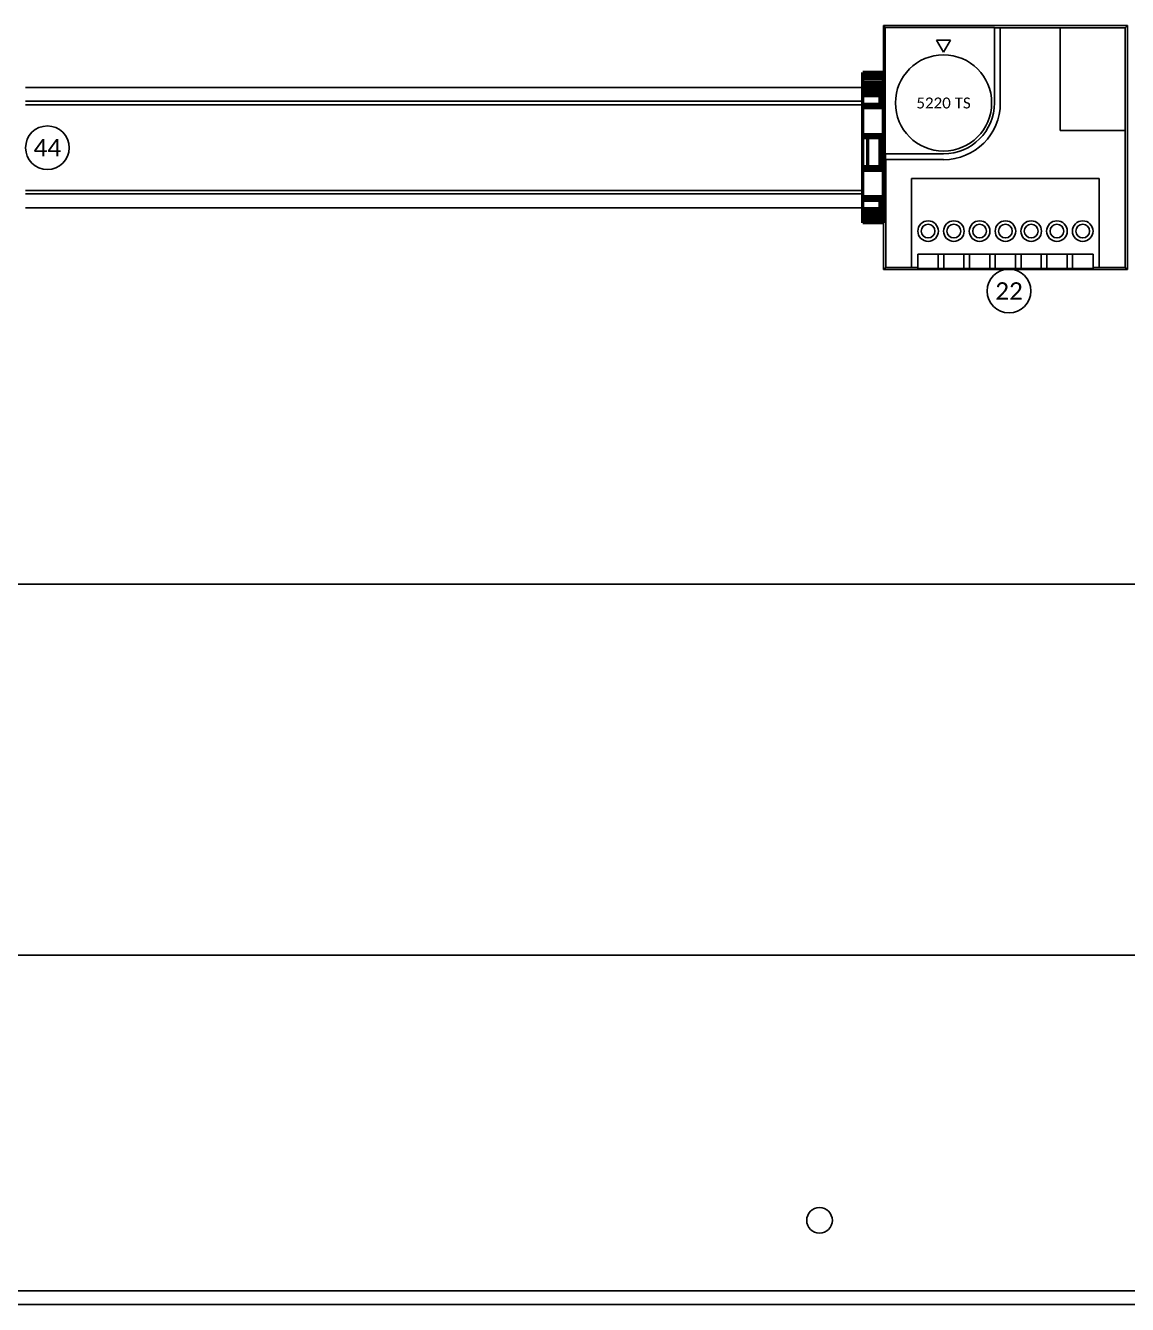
# Model space of a CAD drawing. Header units: inches. Extents: x 0 to 316, y -1 to 150.
# Drawn here: x 191.54 to 204.16, y 61.94 to 76.59 of the extents above; entities that cross this region are included whole.
import ezdxf
from ezdxf.enums import TextEntityAlignment as Align

# ---------------------------------------------------------------- set-up
doc = ezdxf.new("R2010")
doc.units = ezdxf.units.IN
doc.header["$MEASUREMENT"] = 0
doc.linetypes.add('HIDDEN2', pattern=[0.1875, 0.125, -0.0625])
doc.layers.add('AXIS', color=7, linetype='Continuous')
doc.styles.add('Calibri', font='calibri.ttf')

# ---------------------------------------------------------------- blocks, each defined once
blk = doc.blocks.new('Reference Number')
at = {"color": 6, "linetype": 'Continuous'}
blk.add_circle((0, 0), 0.125, dxfattribs=at)
at = {"color": 6, "linetype": 'Continuous', "style": 'Calibri'}
blk.add_attdef('REFERENCE_#', text='', height=0.1, dxfattribs=at).set_placement((0, 0), align=Align.MIDDLE_CENTER)
blk = doc.blocks.new('TEMP SWITCH')
at = {"color": 2}
for p, q in [((0, 2.795), (0, 0)), ((2.795, 2.795), (0, 2.795)), ((0.022, 2.773), (0, 2.795)), ((2.771, 2.771), (2.795, 2.795)), ((2.795, 0), (2.795, 2.795)), ((0.022, 2.773), (0.022, 1.327)), ((1.272, 2.773), (0.022, 2.773)), ((1.272, 1.909), (1.272, 2.773)), ((1.339, 2.771), (1.272, 2.771)), ((1.339, 2.771), (1.339, 1.909)), ((2.024, 2.77), (1.339, 2.77)), ((2.024, 1.594), (2.024, 2.771)), ((2.771, 2.771), (2.024, 2.771)), ((2.771, 1.594), (2.771, 2.771)), ((0.768, 2.63), (0.61, 2.63)), ((0.61, 2.63), (0.689, 2.492)), ((0.689, 2.492), (0.768, 2.63)), ((2.024, 1.594), (2.771, 1.594)), ((2.77, 0.026), (2.77, 1.594)), ((0.022, 1.327), (0.689, 1.327)), ((0.025, 1.327), (0.025, 1.26)), ((0.025, 1.26), (0.689, 1.26)), ((0.026, 1.26), (0.026, 0.026)), ((0.323, 1.043), (0.323, 0.025)), ((0.323, 1.043), (2.472, 1.043)), ((2.472, 0.025), (2.472, 1.043)), ((0.394, 0.012), (0.394, 0.177)), ((2.402, 0.177), (0.394, 0.177)), ((0.628, 0.177), (0.628, 0.012)), ((0.691, 0.177), (0.691, 0.012)), ((0.923, 0.177), (0.923, 0.012)), ((0.986, 0.177), (0.986, 0.012)), ((1.219, 0.177), (1.219, 0.012)), ((1.281, 0.177), (1.281, 0.012)), ((1.514, 0.177), (1.514, 0.012)), ((1.577, 0.177), (1.577, 0.012)), ((1.809, 0.177), (1.809, 0.012)), ((1.872, 0.177), (1.872, 0.012)), ((2.104, 0.177), (2.104, 0.012)), ((2.167, 0.177), (2.167, 0.012)), ((2.402, 0.177), (2.402, 0.012)), ((0.026, 0.026), (0, 0)), ((0, 0), (2.795, 0)), ((0.026, 0.026), (0.323, 0.026)), ((0.323, 0.025), (0.394, 0.025)), ((0.423, 0.01), (0.423, 0.007)), ((0.6, 0.007), (0.6, 0.01)), ((0.719, 0.01), (0.719, 0.007)), ((0.896, 0.007), (0.896, 0.01)), ((1.014, 0.01), (1.014, 0.007)), ((1.191, 0.007), (1.191, 0.01)), ((1.309, 0.01), (1.309, 0.007)), ((1.486, 0.007), (1.486, 0.01)), ((1.604, 0.01), (1.604, 0.007)), ((1.782, 0.007), (1.782, 0.01)), ((1.9, 0.01), (1.9, 0.007)), ((2.077, 0.007), (2.077, 0.01)), ((2.195, 0.01), (2.195, 0.007)), ((2.372, 0.007), (2.372, 0.01)), ((2.402, 0.025), (2.472, 0.025)), ((2.472, 0.026), (2.77, 0.026)), ((2.77, 0.026), (2.795, 0))]:
    blk.add_line(p, q, dxfattribs=at)
for points in [[(0.628, 0.012), (0.62, 0.013), (0.611, 0.013), (0.601, 0.013), (0.591, 0.013), (0.58, 0.013), (0.569, 0.014), (0.557, 0.014), (0.544, 0.014), (0.532, 0.014), (0.519, 0.014), (0.507, 0.014), (0.494, 0.014), (0.481, 0.014), (0.469, 0.014), (0.457, 0.014), (0.446, 0.013), (0.434, 0.013), (0.424, 0.013), (0.414, 0.013), (0.405, 0.013), (0.397, 0.012), (0.394, 0.012)], [(0.6, 0.01), (0.6, 0.01), (0.599, 0.011), (0.597, 0.011), (0.595, 0.011), (0.592, 0.011), (0.589, 0.011), (0.584, 0.011), (0.58, 0.012), (0.574, 0.012), (0.569, 0.012), (0.563, 0.012), (0.556, 0.012), (0.549, 0.012), (0.542, 0.012), (0.535, 0.012), (0.527, 0.012), (0.52, 0.012), (0.512, 0.012), (0.504, 0.012), (0.496, 0.012), (0.489, 0.012), (0.482, 0.012), (0.474, 0.012), (0.468, 0.012), (0.461, 0.012), (0.455, 0.012), (0.449, 0.012), (0.444, 0.012), (0.439, 0.011), (0.435, 0.011), (0.432, 0.011), (0.429, 0.011), (0.426, 0.011), (0.425, 0.011), (0.424, 0.01), (0.423, 0.01)], [(0.423, 0.007), (0.424, 0.007), (0.425, 0.007), (0.426, 0.006), (0.429, 0.006), (0.432, 0.006), (0.435, 0.006), (0.439, 0.006), (0.444, 0.006), (0.449, 0.005), (0.455, 0.005), (0.461, 0.005), (0.468, 0.005), (0.474, 0.005), (0.482, 0.005), (0.489, 0.005), (0.496, 0.005), (0.504, 0.005), (0.512, 0.005), (0.52, 0.005), (0.527, 0.005), (0.535, 0.005), (0.542, 0.005), (0.549, 0.005), (0.556, 0.005), (0.563, 0.005), (0.569, 0.005), (0.574, 0.005), (0.58, 0.006), (0.584, 0.006), (0.589, 0.006), (0.592, 0.006), (0.595, 0.006), (0.597, 0.006), (0.599, 0.007), (0.6, 0.007), (0.6, 0.007)], [(0.628, 0.012), (0.63, 0.012), (0.633, 0.012), (0.635, 0.012), (0.638, 0.012), (0.641, 0.012), (0.644, 0.012), (0.647, 0.012), (0.651, 0.012), (0.654, 0.012), (0.657, 0.012), (0.661, 0.012), (0.664, 0.012), (0.668, 0.012), (0.671, 0.012), (0.674, 0.012), (0.677, 0.012), (0.68, 0.012), (0.683, 0.012), (0.686, 0.012), (0.688, 0.012), (0.691, 0.012), (0.691, 0.012)], [(0.923, 0.012), (0.915, 0.013), (0.906, 0.013), (0.897, 0.013), (0.886, 0.013), (0.875, 0.013), (0.864, 0.014), (0.852, 0.014), (0.84, 0.014), (0.827, 0.014), (0.815, 0.014), (0.802, 0.014), (0.789, 0.014), (0.777, 0.014), (0.764, 0.014), (0.752, 0.014), (0.741, 0.013), (0.73, 0.013), (0.719, 0.013), (0.709, 0.013), (0.7, 0.013), (0.692, 0.012), (0.691, 0.012)], [(0.896, 0.01), (0.895, 0.01), (0.894, 0.011), (0.893, 0.011), (0.89, 0.011), (0.887, 0.011), (0.884, 0.011), (0.88, 0.011), (0.875, 0.012), (0.87, 0.012), (0.864, 0.012), (0.858, 0.012), (0.851, 0.012), (0.845, 0.012), (0.837, 0.012), (0.83, 0.012), (0.822, 0.012), (0.815, 0.012), (0.807, 0.012), (0.799, 0.012), (0.792, 0.012), (0.784, 0.012), (0.777, 0.012), (0.77, 0.012), (0.763, 0.012), (0.756, 0.012), (0.75, 0.012), (0.744, 0.012), (0.739, 0.012), (0.735, 0.011), (0.73, 0.011), (0.727, 0.011), (0.724, 0.011), (0.722, 0.011), (0.72, 0.011), (0.719, 0.01), (0.719, 0.01)], [(0.719, 0.007), (0.719, 0.007), (0.72, 0.007), (0.722, 0.006), (0.724, 0.006), (0.727, 0.006), (0.73, 0.006), (0.735, 0.006), (0.739, 0.006), (0.744, 0.005), (0.75, 0.005), (0.756, 0.005), (0.763, 0.005), (0.77, 0.005), (0.777, 0.005), (0.784, 0.005), (0.792, 0.005), (0.799, 0.005), (0.807, 0.005), (0.815, 0.005), (0.822, 0.005), (0.83, 0.005), (0.837, 0.005), (0.845, 0.005), (0.851, 0.005), (0.858, 0.005), (0.864, 0.005), (0.87, 0.005), (0.875, 0.006), (0.88, 0.006), (0.884, 0.006), (0.887, 0.006), (0.89, 0.006), (0.893, 0.006), (0.894, 0.007), (0.895, 0.007), (0.896, 0.007)], [(0.923, 0.012), (0.926, 0.012), (0.928, 0.012), (0.931, 0.012), (0.933, 0.012), (0.936, 0.012), (0.939, 0.012), (0.943, 0.012), (0.946, 0.012), (0.949, 0.012), (0.953, 0.012), (0.956, 0.012), (0.96, 0.012), (0.963, 0.012), (0.966, 0.012), (0.97, 0.012), (0.973, 0.012), (0.976, 0.012), (0.978, 0.012), (0.981, 0.012), (0.984, 0.012), (0.986, 0.012), (0.986, 0.012)], [(1.219, 0.012), (1.21, 0.013), (1.202, 0.013), (1.192, 0.013), (1.182, 0.013), (1.171, 0.013), (1.159, 0.014), (1.147, 0.014), (1.135, 0.014), (1.122, 0.014), (1.11, 0.014), (1.097, 0.014), (1.084, 0.014), (1.072, 0.014), (1.06, 0.014), (1.048, 0.014), (1.036, 0.013), (1.025, 0.013), (1.015, 0.013), (1.005, 0.013), (0.996, 0.013), (0.987, 0.012), (0.986, 0.012)], [(1.191, 0.01), (1.191, 0.01), (1.19, 0.011), (1.188, 0.011), (1.186, 0.011), (1.183, 0.011), (1.179, 0.011), (1.175, 0.011), (1.17, 0.012), (1.165, 0.012), (1.159, 0.012), (1.153, 0.012), (1.147, 0.012), (1.14, 0.012), (1.133, 0.012), (1.125, 0.012), (1.118, 0.012), (1.11, 0.012), (1.102, 0.012), (1.095, 0.012), (1.087, 0.012), (1.079, 0.012), (1.072, 0.012), (1.065, 0.012), (1.058, 0.012), (1.052, 0.012), (1.045, 0.012), (1.04, 0.012), (1.035, 0.012), (1.03, 0.011), (1.026, 0.011), (1.022, 0.011), (1.019, 0.011), (1.017, 0.011), (1.015, 0.011), (1.014, 0.01), (1.014, 0.01)], [(1.014, 0.007), (1.014, 0.007), (1.015, 0.007), (1.017, 0.006), (1.019, 0.006), (1.022, 0.006), (1.026, 0.006), (1.03, 0.006), (1.035, 0.006), (1.04, 0.005), (1.045, 0.005), (1.052, 0.005), (1.058, 0.005), (1.065, 0.005), (1.072, 0.005), (1.079, 0.005), (1.087, 0.005), (1.095, 0.005), (1.102, 0.005), (1.11, 0.005), (1.118, 0.005), (1.125, 0.005), (1.133, 0.005), (1.14, 0.005), (1.147, 0.005), (1.153, 0.005), (1.159, 0.005), (1.165, 0.005), (1.17, 0.006), (1.175, 0.006), (1.179, 0.006), (1.183, 0.006), (1.186, 0.006), (1.188, 0.006), (1.19, 0.007), (1.191, 0.007), (1.191, 0.007)], [(1.219, 0.012), (1.221, 0.012), (1.223, 0.012), (1.226, 0.012), (1.229, 0.012), (1.232, 0.012), (1.235, 0.012), (1.238, 0.012), (1.241, 0.012), (1.245, 0.012), (1.248, 0.012), (1.251, 0.012), (1.255, 0.012), (1.258, 0.012), (1.262, 0.012), (1.265, 0.012), (1.268, 0.012), (1.271, 0.012), (1.274, 0.012), (1.276, 0.012), (1.279, 0.012), (1.281, 0.012), (1.281, 0.012)], [(1.514, 0.012), (1.506, 0.013), (1.497, 0.013), (1.487, 0.013), (1.477, 0.013), (1.466, 0.013), (1.454, 0.014), (1.442, 0.014), (1.43, 0.014), (1.418, 0.014), (1.405, 0.014), (1.392, 0.014), (1.38, 0.014), (1.367, 0.014), (1.355, 0.014), (1.343, 0.014), (1.331, 0.013), (1.32, 0.013), (1.31, 0.013), (1.3, 0.013), (1.291, 0.013), (1.283, 0.012), (1.281, 0.012)], [(1.486, 0.01), (1.486, 0.01), (1.485, 0.011), (1.483, 0.011), (1.481, 0.011), (1.478, 0.011), (1.474, 0.011), (1.47, 0.011), (1.466, 0.012), (1.46, 0.012), (1.455, 0.012), (1.448, 0.012), (1.442, 0.012), (1.435, 0.012), (1.428, 0.012), (1.421, 0.012), (1.413, 0.012), (1.405, 0.012), (1.398, 0.012), (1.39, 0.012), (1.382, 0.012), (1.375, 0.012), (1.367, 0.012), (1.36, 0.012), (1.353, 0.012), (1.347, 0.012), (1.341, 0.012), (1.335, 0.012), (1.33, 0.012), (1.325, 0.011), (1.321, 0.011), (1.317, 0.011), (1.314, 0.011), (1.312, 0.011), (1.31, 0.011), (1.309, 0.01), (1.309, 0.01)], [(1.309, 0.007), (1.309, 0.007), (1.31, 0.007), (1.312, 0.006), (1.314, 0.006), (1.317, 0.006), (1.321, 0.006), (1.325, 0.006), (1.33, 0.006), (1.335, 0.005), (1.341, 0.005), (1.347, 0.005), (1.353, 0.005), (1.36, 0.005), (1.367, 0.005), (1.375, 0.005), (1.382, 0.005), (1.39, 0.005), (1.398, 0.005), (1.405, 0.005), (1.413, 0.005), (1.421, 0.005), (1.428, 0.005), (1.435, 0.005), (1.442, 0.005), (1.448, 0.005), (1.455, 0.005), (1.46, 0.005), (1.466, 0.006), (1.47, 0.006), (1.474, 0.006), (1.478, 0.006), (1.481, 0.006), (1.483, 0.006), (1.485, 0.007), (1.486, 0.007), (1.486, 0.007)], [(1.514, 0.012), (1.516, 0.012), (1.518, 0.012), (1.521, 0.012), (1.524, 0.012), (1.527, 0.012), (1.53, 0.012), (1.533, 0.012), (1.536, 0.012), (1.54, 0.012), (1.543, 0.012), (1.547, 0.012), (1.55, 0.012), (1.554, 0.012), (1.557, 0.012), (1.56, 0.012), (1.563, 0.012), (1.566, 0.012), (1.569, 0.012), (1.572, 0.012), (1.574, 0.012), (1.576, 0.012), (1.577, 0.012)], [(1.809, 0.012), (1.801, 0.013), (1.792, 0.013), (1.782, 0.013), (1.772, 0.013), (1.761, 0.013), (1.75, 0.014), (1.738, 0.014), (1.726, 0.014), (1.713, 0.014), (1.7, 0.014), (1.688, 0.014), (1.675, 0.014), (1.662, 0.014), (1.65, 0.014), (1.638, 0.014), (1.627, 0.013), (1.616, 0.013), (1.605, 0.013), (1.595, 0.013), (1.586, 0.013), (1.578, 0.012), (1.577, 0.012)], [(1.782, 0.01), (1.781, 0.01), (1.78, 0.011), (1.778, 0.011), (1.776, 0.011), (1.773, 0.011), (1.77, 0.011), (1.765, 0.011), (1.761, 0.012), (1.756, 0.012), (1.75, 0.012), (1.744, 0.012), (1.737, 0.012), (1.73, 0.012), (1.723, 0.012), (1.716, 0.012), (1.708, 0.012), (1.701, 0.012), (1.693, 0.012), (1.685, 0.012), (1.678, 0.012), (1.67, 0.012), (1.663, 0.012), (1.655, 0.012), (1.649, 0.012), (1.642, 0.012), (1.636, 0.012), (1.63, 0.012), (1.625, 0.012), (1.62, 0.011), (1.616, 0.011), (1.613, 0.011), (1.61, 0.011), (1.607, 0.011), (1.606, 0.011), (1.605, 0.01), (1.604, 0.01)], [(1.604, 0.007), (1.605, 0.007), (1.606, 0.007), (1.607, 0.006), (1.61, 0.006), (1.613, 0.006), (1.616, 0.006), (1.62, 0.006), (1.625, 0.006), (1.63, 0.005), (1.636, 0.005), (1.642, 0.005), (1.649, 0.005), (1.655, 0.005), (1.663, 0.005), (1.67, 0.005), (1.678, 0.005), (1.685, 0.005), (1.693, 0.005), (1.701, 0.005), (1.708, 0.005), (1.716, 0.005), (1.723, 0.005), (1.73, 0.005), (1.737, 0.005), (1.744, 0.005), (1.75, 0.005), (1.756, 0.005), (1.761, 0.006), (1.765, 0.006), (1.77, 0.006), (1.773, 0.006), (1.776, 0.006), (1.778, 0.006), (1.78, 0.007), (1.781, 0.007), (1.782, 0.007)], [(1.809, 0.012), (1.811, 0.012), (1.814, 0.012), (1.816, 0.012), (1.819, 0.012), (1.822, 0.012), (1.825, 0.012), (1.828, 0.012), (1.832, 0.012), (1.835, 0.012), (1.839, 0.012), (1.842, 0.012), (1.845, 0.012), (1.849, 0.012), (1.852, 0.012), (1.855, 0.012), (1.858, 0.012), (1.861, 0.012), (1.864, 0.012), (1.867, 0.012), (1.869, 0.012), (1.872, 0.012), (1.872, 0.012)], [(2.104, 0.012), (2.096, 0.013), (2.087, 0.013), (2.078, 0.013), (2.067, 0.013), (2.056, 0.013), (2.045, 0.014), (2.033, 0.014), (2.021, 0.014), (2.008, 0.014), (1.996, 0.014), (1.983, 0.014), (1.97, 0.014), (1.958, 0.014), (1.945, 0.014), (1.933, 0.014), (1.922, 0.013), (1.911, 0.013), (1.9, 0.013), (1.891, 0.013), (1.882, 0.013), (1.873, 0.012), (1.872, 0.012)], [(2.077, 0.01), (2.076, 0.01), (2.075, 0.011), (2.074, 0.011), (2.071, 0.011), (2.068, 0.011), (2.065, 0.011), (2.061, 0.011), (2.056, 0.012), (2.051, 0.012), (2.045, 0.012), (2.039, 0.012), (2.032, 0.012), (2.026, 0.012), (2.018, 0.012), (2.011, 0.012), (2.004, 0.012), (1.996, 0.012), (1.988, 0.012), (1.98, 0.012), (1.973, 0.012), (1.965, 0.012), (1.958, 0.012), (1.951, 0.012), (1.944, 0.012), (1.937, 0.012), (1.931, 0.012), (1.926, 0.012), (1.92, 0.012), (1.916, 0.011), (1.911, 0.011), (1.908, 0.011), (1.905, 0.011), (1.903, 0.011), (1.901, 0.011), (1.9, 0.01), (1.9, 0.01)], [(1.9, 0.007), (1.9, 0.007), (1.901, 0.007), (1.903, 0.006), (1.905, 0.006), (1.908, 0.006), (1.911, 0.006), (1.916, 0.006), (1.92, 0.006), (1.926, 0.005), (1.931, 0.005), (1.937, 0.005), (1.944, 0.005), (1.951, 0.005), (1.958, 0.005), (1.965, 0.005), (1.973, 0.005), (1.98, 0.005), (1.988, 0.005), (1.996, 0.005), (2.004, 0.005), (2.011, 0.005), (2.018, 0.005), (2.026, 0.005), (2.032, 0.005), (2.039, 0.005), (2.045, 0.005), (2.051, 0.005), (2.056, 0.006), (2.061, 0.006), (2.065, 0.006), (2.068, 0.006), (2.071, 0.006), (2.074, 0.006), (2.075, 0.007), (2.076, 0.007), (2.077, 0.007)], [(2.104, 0.012), (2.107, 0.012), (2.109, 0.012), (2.112, 0.012), (2.114, 0.012), (2.117, 0.012), (2.12, 0.012), (2.124, 0.012), (2.127, 0.012), (2.13, 0.012), (2.134, 0.012), (2.137, 0.012), (2.141, 0.012), (2.144, 0.012), (2.147, 0.012), (2.151, 0.012), (2.154, 0.012), (2.157, 0.012), (2.16, 0.012), (2.162, 0.012), (2.165, 0.012), (2.167, 0.012), (2.167, 0.012)], [(2.402, 0.012), (2.394, 0.013), (2.385, 0.013), (2.375, 0.013), (2.365, 0.013), (2.354, 0.013), (2.343, 0.014), (2.331, 0.014), (2.319, 0.014), (2.307, 0.014), (2.294, 0.014), (2.281, 0.014), (2.269, 0.014), (2.256, 0.014), (2.244, 0.014), (2.232, 0.014), (2.22, 0.014), (2.209, 0.013), (2.198, 0.013), (2.188, 0.013), (2.179, 0.013), (2.171, 0.013), (2.167, 0.012)], [(2.372, 0.01), (2.372, 0.01), (2.371, 0.011), (2.369, 0.011), (2.367, 0.011), (2.364, 0.011), (2.36, 0.011), (2.356, 0.011), (2.351, 0.012), (2.346, 0.012), (2.34, 0.012), (2.334, 0.012), (2.328, 0.012), (2.321, 0.012), (2.314, 0.012), (2.306, 0.012), (2.299, 0.012), (2.291, 0.012), (2.283, 0.012), (2.276, 0.012), (2.268, 0.012), (2.261, 0.012), (2.253, 0.012), (2.246, 0.012), (2.239, 0.012), (2.233, 0.012), (2.227, 0.012), (2.221, 0.012), (2.216, 0.012), (2.211, 0.011), (2.207, 0.011), (2.203, 0.011), (2.2, 0.011), (2.198, 0.011), (2.196, 0.011), (2.195, 0.01), (2.195, 0.01)], [(2.195, 0.007), (2.195, 0.007), (2.196, 0.007), (2.198, 0.006), (2.2, 0.006), (2.203, 0.006), (2.207, 0.006), (2.211, 0.006), (2.216, 0.006), (2.221, 0.005), (2.227, 0.005), (2.233, 0.005), (2.239, 0.005), (2.246, 0.005), (2.253, 0.005), (2.261, 0.005), (2.268, 0.005), (2.276, 0.005), (2.283, 0.005), (2.291, 0.005), (2.299, 0.005), (2.306, 0.005), (2.314, 0.005), (2.321, 0.005), (2.328, 0.005), (2.334, 0.005), (2.34, 0.005), (2.346, 0.005), (2.351, 0.006), (2.356, 0.006), (2.36, 0.006), (2.364, 0.006), (2.367, 0.006), (2.369, 0.006), (2.371, 0.007), (2.372, 0.007), (2.372, 0.007)]]:
    blk.add_lwpolyline(points, dxfattribs=at)
for centre, radius in [((0.689, 1.909), 0.551), ((0.512, 0.441), 0.118), ((0.512, 0.441), 0.0787), ((0.807, 0.441), 0.118), ((0.807, 0.441), 0.0787), ((1.102, 0.441), 0.118), ((1.102, 0.441), 0.0787), ((1.398, 0.441), 0.118), ((1.398, 0.441), 0.0787), ((1.693, 0.441), 0.118), ((1.693, 0.441), 0.0787), ((1.988, 0.441), 0.118), ((1.988, 0.441), 0.0787), ((2.283, 0.441), 0.118), ((2.283, 0.441), 0.0787)]:
    blk.add_circle(centre, radius, dxfattribs=at)
for radius in [0.583, 0.65]:
    blk.add_arc((0.689, 1.909), radius, 270, 0, dxfattribs=at)
at = {"color": 3, "style": 'Calibri'}
blk.add_attdef('DEVICE', text='', height=0.125, dxfattribs=at).set_placement((0.689, 1.846), align=Align.CENTER)
blk = doc.blocks.new('A$C29732917')
at = {"lineweight": 50}
for p, q in [((-25.42, 3.57), (-25.42, -2.43)), ((18.38, 3.57), (-25.42, 3.57)), ((-24.44, 3.57), (-24.44, -2.43)), ((-23.82, 3.57), (-23.82, -2.43)), ((-23.62, 3.57), (-23.62, -2.43)), ((-22.62, 3.57), (-22.62, -2.43)), ((-22.19, 2.57), (-15.5, 2.57)), ((-22.19, -2.43), (-22.19, 2.57)), ((-21.49, 2.57), (-21.49, -2.43)), ((-21.45, 2.57), (-21.45, -2.43)), ((-20.49, 2.57), (-20.49, -2.43)), ((-20.06, 2.57), (-20.06, -2.43)), ((-19.28, -2.43), (-19.28, 2.57)), ((-18.57, 2.57), (-18.57, -2.43)), ((-16.03, 2.57), (-16.03, -2.43)), ((-15.84, 2.57), (-15.84, -2.43)), ((-15.6, 2.57), (-15.6, -2.43)), ((-15.5, -2.43), (-15.5, 2.57)), ((-15.07, 3.57), (-15.07, -2.43)), ((-7.32, 3.07), (3.08, 3.07)), ((-7.32, -2.43), (-7.32, 3.07)), ((-6.92, -2.43), (-6.92, 3.07)), ((-6.56, 3.07), (-6.56, -2.43)), ((-6.32, 3.07), (-6.32, -2.43)), ((-6.12, 2.57), (1.88, 2.57)), ((2.08, 3.07), (2.08, -2.43)), ((2.32, 3.07), (2.32, -2.43)), ((2.68, 3.07), (2.68, -2.43)), ((3.08, -2.43), (3.08, 3.07)), ((10.83, 3.57), (10.83, -2.43)), ((11.26, 2.57), (17.95, 2.57)), ((11.26, -2.43), (11.26, 2.57)), ((11.35, -2.43), (11.35, 2.57)), ((11.6, 2.57), (11.6, -2.43)), ((11.79, -2.43), (11.79, 2.57)), ((14.33, 2.57), (14.33, -2.43)), ((15.04, 2.57), (15.04, -2.43)), ((15.81, 2.57), (15.81, -2.43)), ((16.25, 2.57), (16.25, -2.43)), ((17.2, 2.57), (17.2, -2.43)), ((17.25, 2.57), (17.25, -2.43)), ((17.95, -2.43), (17.95, 2.57)), ((18.38, 3.57), (18.38, -2.43)), ((18.38, -2.43), (-25.42, -2.43)), ((1.88, -0.93), (-6.12, -0.93))]:
    blk.add_line(p, q, dxfattribs=at)
at = {"lineweight": 25}
blk.add_line((-15.6, -2.43), (-16.03, -2.43), dxfattribs=at)
at = {"lineweight": 50}
for centre, start, end in [((-6.12, 2.37), 90, 180), ((1.88, 2.37), 0, 90), ((-6.12, -0.73), 180, 270), ((1.88, -0.73), 270, 0)]:
    blk.add_arc(centre, 0.2, start, end, dxfattribs=at)
blk = doc.blocks.new('Rittal TS8 FloorMount 8018814 Panel')
at = {"color": 9, "linetype": 'Continuous'}
blk.add_line((57.928, 0.039), (0.982, 0.039), dxfattribs=at)
at = {"color": 3, "linetype": 'Continuous'}
blk.add_line((57.928, -0.118), (0.982, -0.118), dxfattribs=at)
at = {"layer": 'AXIS', "color": 3, "linetype": 'Continuous'}
blk.add_circle((25.525, 0.845), 0.147, dxfattribs=at)

msp = doc.modelspace()

# ---------------------------------------------------------------- linework, layer by layer
at = {"color": 2}
for p, q in [((191.54078, 75.88488, -0.00475), (201.13117, 75.88488, -0.00109)), ((191.54078, 75.68488, -0.00475), (201.13117, 75.68488, -0.00109)), ((191.54078, 74.70488, -0.14561), (201.13117, 74.70488, -0.14815)), ((191.54078, 74.50488, -0.00475), (201.13117, 74.50488, -0.00109))]:
    msp.add_line(p, q, dxfattribs=at)
at = {"color": 2, "extrusion": (-1.00046e-30, -4.08478e-15, -1)}
msp.add_line((191.54078, 75.72488, -0.16728), (201.13117, 75.72488, -0.17078), dxfattribs=at)
at = {"color": 2, "extrusion": (0, 0, -1)}
msp.add_line((191.54078, 74.66488, -0.02643), (201.13117, 74.66488, -0.02372), dxfattribs=at)
at = {"linetype": 'Continuous'}
msp.add_lwpolyline([(175.11024, 70.19488), (234.02094, 70.19488), (234.02094, 65.94488), (175.11024, 65.94488)], close=True, dxfattribs=at)

# ---------------------------------------------------------------- block references
msp.add_blockref('Rittal TS8 FloorMount 8018814 Panel', (175.11024, 62.06278), dxfattribs=at)
msp.add_blockref('TEMP SWITCH', (201.36717, 73.79724)).add_auto_attribs({'DEVICE': '5220 TS'})
at = {"xscale": 0.03933350893663116, "yscale": 0.03933350893663116, "zscale": 0.03933350893663116, "rotation": 270}
msp.add_blockref('A$C29732917', (201.22664, 75.0564), dxfattribs=at)
at = {"color": 7, "linetype": 'HIDDEN2', "ltscale": 2, "xscale": 2, "yscale": 2, "zscale": 2}
for p, values in [((191.79078, 75.19316), {'REFERENCE_#': '44'}), ((202.80631, 73.55216), {'REFERENCE_#': '22'})]:
    msp.add_blockref('Reference Number', p, dxfattribs=at).add_auto_attribs(values)

doc.saveas('drawing.dxf')
